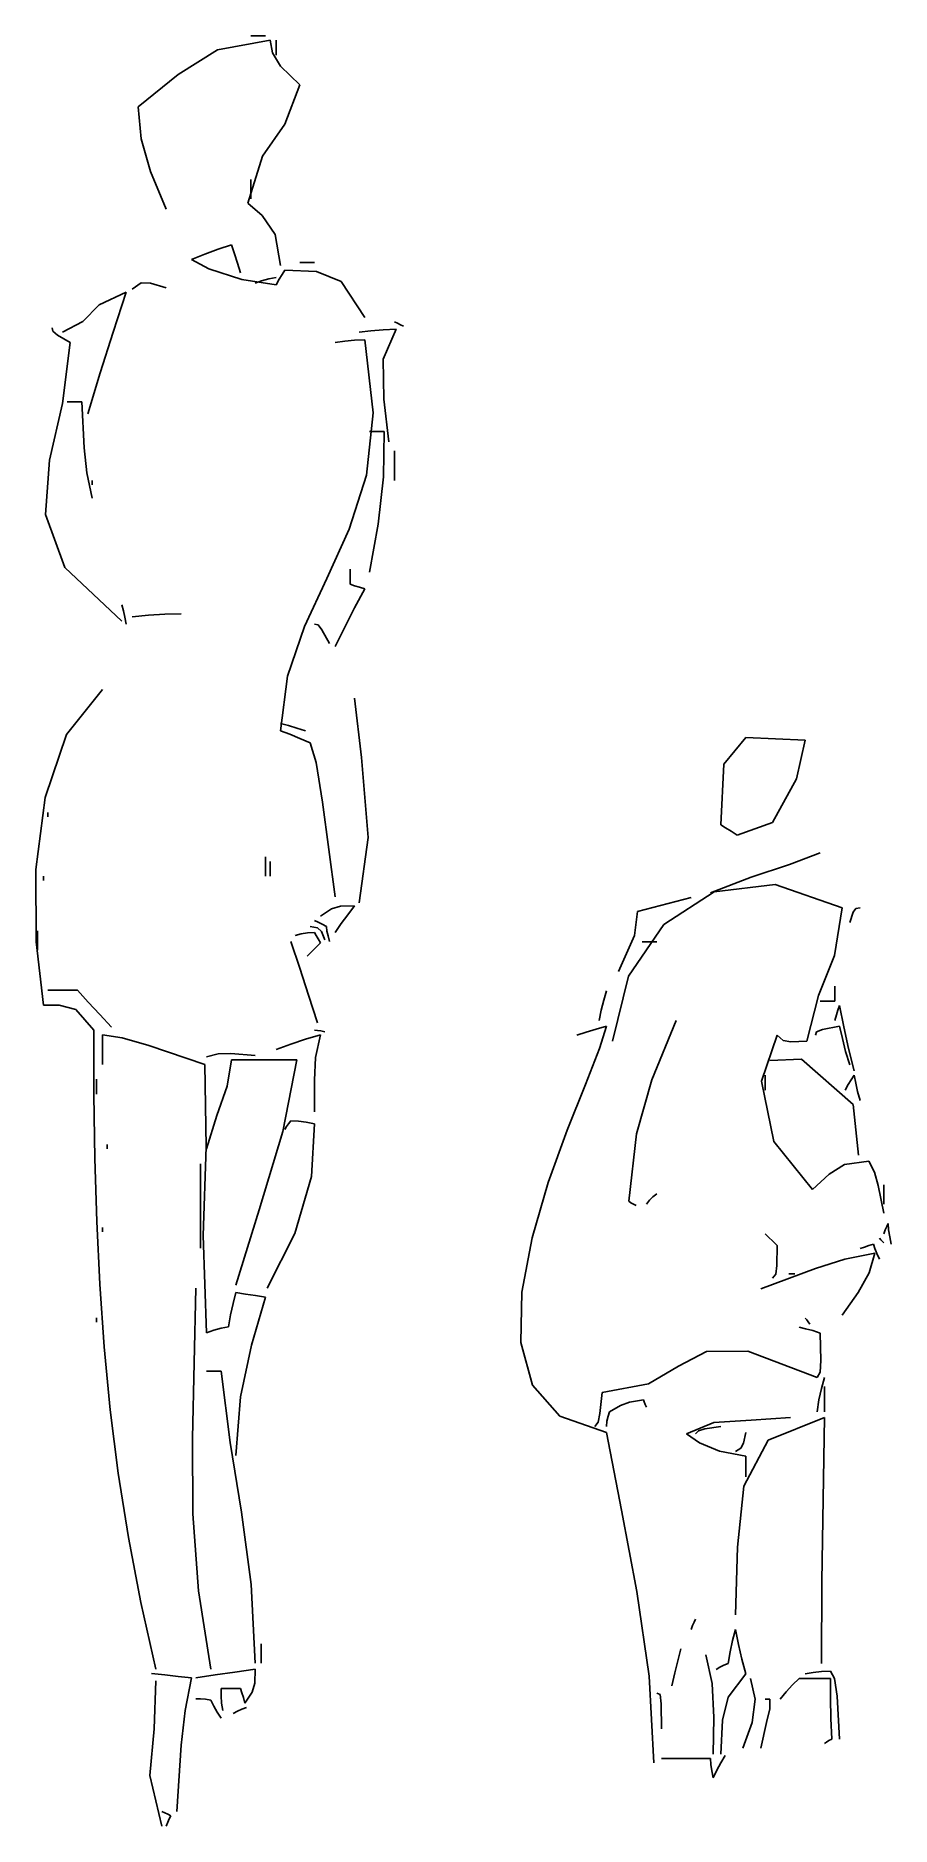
# Model space of a CAD drawing. Extents: x 8.79 to 9.65, y -0.02 to 1.77.
import ezdxf

# ---------------------------------------------------------------- set-up
doc = ezdxf.new("R2010")
doc.units = 0
doc.header["$LTSCALE"] = 0.000394
doc.layers.get('0').update_dxf_attribs({"linetype": 'CONTINUOUS'})

msp = doc.modelspace()

# ---------------------------------------------------------------- linework, layer by layer
for p, q in [((8.9753, 1.7584), (8.9358, 1.7338)), ((9.0281, 1.7681), (8.9753, 1.7584)), ((9.0088, 1.7726), (9.0133, 1.7726)), ((9.0133, 1.7726), (9.0181, 1.7726)), ((9.0181, 1.7726), (9.0236, 1.7726)), ((9.0305, 1.7556), (9.0281, 1.7681)), ((9.034, 1.7636), (9.034, 1.7681)), ((9.034, 1.7588), (9.034, 1.7636)), ((9.034, 1.7533), (9.034, 1.7588)), ((9.0385, 1.7421), (9.0305, 1.7556)), ((9.0578, 1.7236), (9.0385, 1.7421)), ((8.9358, 1.7338), (8.8959, 1.7013)), ((9.043, 1.6842), (9.0578, 1.7236)), ((8.8959, 1.7013), (8.8989, 1.6695)), ((8.8989, 1.6695), (8.9082, 1.6366)), ((9.0206, 1.6521), (9.043, 1.6842)), ((9.0058, 1.6048), (9.0206, 1.6521)), ((8.9082, 1.6366), (8.9241, 1.5988)), ((9.0088, 1.6225), (9.0088, 1.6285)), ((9.0088, 1.6162), (9.0088, 1.6225)), ((9.0088, 1.6092), (9.0088, 1.6162)), ((9.0202, 1.5926), (9.0058, 1.6048)), ((9.033, 1.5734), (9.0202, 1.5926)), ((8.9761, 1.5587), (8.9895, 1.5632)), ((8.9895, 1.5632), (8.9924, 1.5542)), ((9.0385, 1.5424), (9.033, 1.5734)), ((8.9494, 1.5483), (8.9627, 1.5538)), ((8.9667, 1.5392), (8.9494, 1.5483)), ((8.9627, 1.5538), (8.9761, 1.5587)), ((8.9924, 1.5542), (8.9954, 1.5449)), ((8.9954, 1.5449), (8.9984, 1.535)), ((9.0578, 1.5454), (9.0623, 1.5454)), ((9.0623, 1.5454), (9.0671, 1.5454)), ((9.0671, 1.5454), (9.0726, 1.5454)), ((8.89, 1.5186), (8.8988, 1.525)), ((8.8988, 1.525), (8.9083, 1.5247)), ((8.9999, 1.5283), (8.9667, 1.5392)), ((9.034, 1.5231), (8.9999, 1.5283)), ((9.0132, 1.5246), (9.0196, 1.5271)), ((9.0196, 1.5271), (9.0267, 1.529)), ((9.0267, 1.529), (9.034, 1.5305)), ((9.037, 1.5286), (9.034, 1.5231)), ((9.04, 1.5334), (9.037, 1.5286)), ((9.0429, 1.5379), (9.04, 1.5334)), ((9.0746, 1.5365), (9.0429, 1.5379)), ((9.0994, 1.5265), (9.0746, 1.5365)), ((9.1231, 1.4904), (9.0994, 1.5265)), ((8.884, 1.5157), (8.8569, 1.503)), ((8.8707, 1.4755), (8.884, 1.5157)), ((8.9083, 1.5247), (8.9241, 1.5201)), ((8.8569, 1.503), (8.8404, 1.4863)), ((8.8104, 1.4765), (8.8098, 1.48)), ((8.8151, 1.4727), (8.8104, 1.4765)), ((8.8276, 1.4652), (8.8151, 1.4727)), ((8.8404, 1.4863), (8.8202, 1.4756)), ((8.8577, 1.435), (8.8707, 1.4755)), ((9.1291, 1.477), (9.1172, 1.4756)), ((9.1414, 1.4781), (9.1291, 1.477)), ((9.1543, 1.4785), (9.1414, 1.4781)), ((9.1415, 1.4486), (9.1543, 1.4785)), ((9.1558, 1.4845), (9.1528, 1.486)), ((9.1588, 1.483), (9.1558, 1.4845)), ((9.1617, 1.4815), (9.1588, 1.483)), ((8.82, 1.4043), (8.8276, 1.4652)), ((9.1028, 1.4666), (9.0934, 1.4652)), ((9.1128, 1.4677), (9.1028, 1.4666)), ((9.1231, 1.4681), (9.1128, 1.4677)), ((9.1315, 1.3947), (9.1231, 1.4681)), ((9.1419, 1.4085), (9.1415, 1.4486)), ((8.8454, 1.3939), (8.8577, 1.435)), ((8.807, 1.3474), (8.82, 1.4043)), ((8.8291, 1.4058), (8.8246, 1.4058)), ((8.834, 1.4058), (8.8291, 1.4058)), ((8.8395, 1.4058), (8.834, 1.4058)), ((8.8418, 1.3596), (8.8395, 1.4058)), ((9.1469, 1.3657), (9.1419, 1.4085)), ((9.1245, 1.3325), (9.1315, 1.3947)), ((9.1321, 1.3761), (9.1276, 1.3761)), ((9.1369, 1.3761), (9.1321, 1.3761)), ((9.1424, 1.3761), (9.1369, 1.3761)), ((9.1416, 1.3306), (9.1424, 1.3761)), ((8.8029, 1.293), (8.807, 1.3474)), ((8.8445, 1.3346), (8.8418, 1.3596)), ((9.1528, 1.3474), (9.1528, 1.3568)), ((9.1528, 1.3374), (9.1528, 1.3474)), ((8.8499, 1.3092), (8.8445, 1.3346)), ((9.1073, 1.2783), (9.1245, 1.3325)), ((9.1364, 1.2834), (9.1416, 1.3306)), ((9.1528, 1.3271), (9.1528, 1.3374)), ((8.8499, 1.3256), (8.8499, 1.3271)), ((8.8499, 1.3241), (8.8499, 1.3256)), ((8.8499, 1.3226), (8.8499, 1.3241)), ((8.8223, 1.2397), (8.8029, 1.293)), ((9.0849, 1.2288), (9.1073, 1.2783)), ((9.1276, 1.235), (9.1364, 1.2834)), ((8.8796, 1.186), (8.8223, 1.2397)), ((9.1083, 1.2334), (9.1083, 1.238)), ((9.0625, 1.1808), (9.0849, 1.2288)), ((9.1083, 1.2286), (9.1083, 1.2334)), ((9.1083, 1.2231), (9.1083, 1.2286)), ((9.1128, 1.2216), (9.1083, 1.2231)), ((9.1176, 1.2201), (9.1128, 1.2216)), ((9.1231, 1.2186), (9.1176, 1.2201)), ((8.8811, 1.1963), (8.8796, 1.2023)), ((9.1128, 1.1993), (9.1231, 1.2186)), ((8.8826, 1.19), (8.8811, 1.1963)), ((8.884, 1.183), (8.8826, 1.19)), ((8.89, 1.1904), (8.9063, 1.1919)), ((8.9063, 1.1919), (8.9226, 1.193)), ((8.9226, 1.193), (8.939, 1.1934)), ((9.1028, 1.18), (9.1128, 1.1993)), ((9.0454, 1.131), (9.0625, 1.1808)), ((9.0762, 1.1823), (9.0726, 1.183)), ((9.08, 1.1773), (9.0762, 1.1823)), ((9.0875, 1.1637), (9.08, 1.1773)), ((9.0934, 1.1607), (9.1028, 1.18)), ((9.0385, 1.0761), (9.0454, 1.131)), ((8.824, 1.0726), (8.8603, 1.1177)), ((9.1195, 1.0493), (9.1127, 1.1088)), ((9.0464, 1.0816), (9.0385, 1.0835)), ((9.0549, 1.079), (9.0464, 1.0816)), ((9.0637, 1.0761), (9.0549, 1.079)), ((8.8026, 1.0095), (8.824, 1.0726)), ((9.0478, 1.0727), (9.0385, 1.0761)), ((9.0578, 1.0686), (9.0478, 1.0727)), ((9.0682, 1.0642), (9.0578, 1.0686)), ((9.0741, 1.0446), (9.0682, 1.0642)), ((9.4827, 1.0426), (9.5046, 1.0695)), ((9.5046, 1.0695), (9.5642, 1.0667)), ((9.5642, 1.0667), (9.5554, 1.0282)), ((9.0806, 1.0046), (9.0741, 1.0446)), ((9.1263, 0.9692), (9.1195, 1.0493)), ((9.4796, 0.982), (9.4827, 1.0426)), ((9.5554, 1.0282), (9.5314, 0.9844)), ((8.7933, 0.9373), (8.8026, 1.0095)), ((8.8053, 0.9929), (8.8053, 0.9944)), ((8.8053, 0.9914), (8.8053, 0.9929)), ((8.8053, 0.9899), (8.8053, 0.9914)), ((9.0934, 0.9098), (9.0806, 1.0046)), ((9.1172, 0.9038), (9.1263, 0.9692)), ((9.4845, 0.979), (9.4796, 0.982)), ((9.49, 0.9757), (9.4845, 0.979)), ((9.4959, 0.9716), (9.49, 0.9757)), ((9.5314, 0.9844), (9.4959, 0.9716)), ((9.5483, 0.9421), (9.5791, 0.9538)), ((8.7936, 0.8649), (8.7933, 0.9373)), ((9.0236, 0.9439), (9.0236, 0.9498)), ((9.0236, 0.9375), (9.0236, 0.9439)), ((9.0236, 0.9305), (9.0236, 0.9375)), ((9.0281, 0.9409), (9.0281, 0.9454)), ((9.0281, 0.936), (9.0281, 0.9409)), ((9.0281, 0.9305), (9.0281, 0.936)), ((9.5099, 0.9294), (9.5483, 0.9421)), ((8.8009, 0.9291), (8.8009, 0.9305)), ((8.8009, 0.9276), (8.8009, 0.9291)), ((8.8009, 0.9261), (8.8009, 0.9276)), ((9.4692, 0.9137), (9.5099, 0.9294)), ((9.5342, 0.9223), (9.473, 0.9147)), ((9.6013, 0.8989), (9.5342, 0.9223)), ((9.0897, 0.8978), (9.0786, 0.8904)), ((9.0986, 0.9005), (9.0897, 0.8978)), ((9.1127, 0.9008), (9.0986, 0.9005)), ((9.1058, 0.8919), (9.1127, 0.9008)), ((9.3963, 0.895), (9.4499, 0.9093)), ((9.473, 0.9147), (9.4224, 0.882)), ((9.5934, 0.851), (9.6013, 0.8989)), ((9.6121, 0.8945), (9.6148, 0.8983)), ((9.6148, 0.8983), (9.6192, 0.8989)), ((9.0757, 0.8786), (9.0682, 0.88)), ((9.0761, 0.8844), (9.0726, 0.886)), ((9.0801, 0.8826), (9.0761, 0.8844)), ((9.0845, 0.88), (9.0801, 0.8826)), ((9.085, 0.8755), (9.0845, 0.88)), ((9.0934, 0.8741), (9.0994, 0.883)), ((9.0994, 0.883), (9.1058, 0.8919)), ((9.4224, 0.882), (9.387, 0.8302)), ((9.393, 0.8711), (9.3963, 0.895)), ((9.6088, 0.884), (9.6121, 0.8945)), ((8.8009, 0.8013), (8.7936, 0.8649)), ((8.7949, 0.8696), (8.7949, 0.8756)), ((8.7949, 0.8633), (8.7949, 0.8696)), ((8.7949, 0.8563), (8.7949, 0.8633)), ((9.0578, 0.8384), (9.0489, 0.8652)), ((9.0593, 0.8726), (9.0533, 0.8711)), ((9.0657, 0.8737), (9.0593, 0.8726)), ((9.0726, 0.8741), (9.0657, 0.8737)), ((9.0742, 0.8711), (9.0726, 0.8741)), ((9.0741, 0.8593), (9.0786, 0.8637)), ((9.0761, 0.8677), (9.0742, 0.8711)), ((9.0795, 0.8751), (9.0757, 0.8786)), ((9.0786, 0.8637), (9.0761, 0.8677)), ((9.083, 0.8667), (9.0795, 0.8751)), ((9.0861, 0.8707), (9.085, 0.8755)), ((9.0875, 0.8652), (9.0861, 0.8707)), ((9.3771, 0.835), (9.393, 0.8711)), ((9.4008, 0.8647), (9.4054, 0.8647)), ((9.4054, 0.8647), (9.4102, 0.8647)), ((9.4102, 0.8647), (9.4157, 0.8647)), ((9.0652, 0.8503), (9.0697, 0.8548)), ((9.0697, 0.8548), (9.0741, 0.8593)), ((9.5776, 0.8111), (9.5934, 0.851)), ((9.0667, 0.8113), (9.0578, 0.8384)), ((9.387, 0.8302), (9.3711, 0.7652)), ((8.8147, 0.8162), (8.8053, 0.8162)), ((8.8247, 0.8162), (8.8147, 0.8162)), ((8.835, 0.8162), (8.8247, 0.8162)), ((8.8459, 0.8043), (8.835, 0.8162)), ((9.0756, 0.7835), (9.0667, 0.8113)), ((9.3623, 0.8064), (9.3652, 0.8157)), ((9.5657, 0.7652), (9.5776, 0.8111)), ((9.5939, 0.8157), (9.5939, 0.8202)), ((9.5939, 0.8108), (9.5939, 0.8157)), ((9.5939, 0.8053), (9.5939, 0.8108)), ((8.8169, 0.8014), (8.8009, 0.8013)), ((8.8333, 0.7968), (8.8169, 0.8014)), ((8.8514, 0.7761), (8.8333, 0.7968)), ((8.8574, 0.792), (8.8459, 0.8043)), ((8.8692, 0.7791), (8.8574, 0.792)), ((9.3578, 0.786), (9.3597, 0.7964)), ((9.3597, 0.7964), (9.3623, 0.8064)), ((9.5791, 0.8053), (9.5836, 0.8053)), ((9.5836, 0.8053), (9.5884, 0.8053)), ((9.5884, 0.8053), (9.5939, 0.8053)), ((9.5954, 0.7915), (9.5939, 0.786)), ((9.5969, 0.7964), (9.5954, 0.7915)), ((9.5984, 0.8009), (9.5969, 0.7964)), ((9.6029, 0.7796), (9.5984, 0.8009)), ((8.8516, 0.7115), (8.8514, 0.7761)), ((8.8603, 0.7716), (8.8603, 0.7623)), ((8.8799, 0.7686), (8.8603, 0.7716)), ((9.0786, 0.7716), (9.0637, 0.7671)), ((9.0757, 0.776), (9.0726, 0.7761)), ((9.0737, 0.749), (9.0786, 0.7716)), ((9.079, 0.7757), (9.0757, 0.776)), ((9.083, 0.7746), (9.079, 0.7757)), ((9.3449, 0.7741), (9.3355, 0.7712)), ((9.3549, 0.7771), (9.3449, 0.7741)), ((9.3652, 0.7801), (9.3549, 0.7771)), ((9.3582, 0.7578), (9.3652, 0.7801)), ((9.4105, 0.7265), (9.435, 0.786)), ((9.5755, 0.7745), (9.5746, 0.7712)), ((9.5816, 0.7768), (9.5755, 0.7745)), ((9.5984, 0.7801), (9.5816, 0.7768)), ((9.6014, 0.7678), (9.5984, 0.7801)), ((9.6077, 0.7577), (9.6029, 0.7796)), ((8.8603, 0.7623), (8.8603, 0.7523)), ((8.9065, 0.7609), (8.8799, 0.7686)), ((8.9627, 0.7419), (8.9065, 0.7609)), ((9.0489, 0.7623), (9.034, 0.7568)), ((9.0637, 0.7671), (9.0489, 0.7623)), ((9.344, 0.7219), (9.3582, 0.7578)), ((9.5205, 0.7252), (9.536, 0.7712)), ((9.536, 0.7712), (9.542, 0.766)), ((9.542, 0.766), (9.5497, 0.7645)), ((9.5497, 0.7645), (9.5657, 0.7652)), ((9.6047, 0.7548), (9.6014, 0.7678)), ((9.6088, 0.7415), (9.6047, 0.7548)), ((9.6132, 0.7355), (9.6077, 0.7577)), ((8.8603, 0.7523), (8.8603, 0.7419)), ((8.9641, 0.6594), (8.9627, 0.7419)), ((8.9642, 0.7494), (8.9759, 0.7524)), ((8.9759, 0.7524), (8.9887, 0.7528)), ((8.9895, 0.7464), (8.9849, 0.72)), ((8.9887, 0.7528), (9.0132, 0.7508)), ((9.0107, 0.7464), (8.9895, 0.7464)), ((9.0326, 0.7464), (9.0107, 0.7464)), ((9.0548, 0.7464), (9.0326, 0.7464)), ((9.0407, 0.6747), (9.0548, 0.7464)), ((9.0725, 0.726), (9.0737, 0.749)), ((9.5606, 0.7473), (9.5286, 0.7459)), ((9.6124, 0.7019), (9.5606, 0.7473)), ((8.8543, 0.7226), (8.8543, 0.7271)), ((8.8543, 0.7177), (8.8543, 0.7226)), ((8.8543, 0.7122), (8.8543, 0.7177)), ((8.9849, 0.72), (8.9747, 0.6906)), ((9.0726, 0.6944), (9.0725, 0.726)), ((9.3257, 0.676), (9.344, 0.7219)), ((9.3952, 0.6723), (9.4105, 0.7265)), ((9.5327, 0.6647), (9.5205, 0.7252)), ((9.5241, 0.7266), (9.5241, 0.7311)), ((9.5241, 0.7217), (9.5241, 0.7266)), ((9.5241, 0.7162), (9.5241, 0.7217)), ((9.6073, 0.7217), (9.6043, 0.7162)), ((9.6102, 0.7266), (9.6073, 0.7217)), ((9.6132, 0.7311), (9.6102, 0.7266)), ((9.6148, 0.7232), (9.6132, 0.7311)), ((9.6166, 0.7147), (9.6148, 0.7232)), ((8.8526, 0.6478), (8.8516, 0.7115)), ((9.6177, 0.6509), (9.6124, 0.7019)), ((9.6192, 0.7058), (9.6166, 0.7147)), ((8.9747, 0.6906), (8.9642, 0.6573)), ((9.0464, 0.6825), (9.0445, 0.6796)), ((9.0489, 0.6855), (9.0464, 0.6825)), ((9.0564, 0.6851), (9.0489, 0.6855)), ((9.0642, 0.684), (9.0564, 0.6851)), ((9.0726, 0.6825), (9.0642, 0.684)), ((9.0696, 0.6296), (9.0726, 0.6825)), ((9.017, 0.5963), (9.0407, 0.6747)), ((9.0445, 0.6796), (9.0429, 0.6766)), ((9.3068, 0.6236), (9.3257, 0.676)), ((9.3875, 0.6048), (9.3952, 0.6723)), ((9.5716, 0.6167), (9.5327, 0.6647)), ((8.8545, 0.5846), (8.8526, 0.6478)), ((8.8647, 0.6603), (8.8647, 0.6617)), ((8.8647, 0.6588), (8.8647, 0.6603)), ((8.8647, 0.6573), (8.8647, 0.6588)), ((8.9609, 0.5705), (8.9641, 0.6594)), ((8.9583, 0.6142), (8.9583, 0.6424)), ((9.053, 0.5726), (9.0696, 0.6296)), ((9.5882, 0.6319), (9.5716, 0.6167)), ((9.6035, 0.6416), (9.5882, 0.6319)), ((9.6281, 0.6449), (9.6035, 0.6416)), ((9.6336, 0.6341), (9.6281, 0.6449)), ((9.6374, 0.6206), (9.6336, 0.6341)), ((8.9583, 0.586), (8.9583, 0.6142)), ((9.2906, 0.5683), (9.3068, 0.6236)), ((9.4117, 0.6092), (9.4157, 0.6123)), ((9.6429, 0.593), (9.6374, 0.6206)), ((9.6429, 0.6152), (9.6429, 0.6212)), ((9.6429, 0.6088), (9.6429, 0.6152)), ((8.9939, 0.5207), (9.017, 0.5963)), ((9.3894, 0.6033), (9.3875, 0.6048)), ((9.392, 0.6019), (9.3894, 0.6033)), ((9.3949, 0.6004), (9.392, 0.6019)), ((9.4053, 0.6019), (9.4083, 0.6059)), ((9.4083, 0.6059), (9.4117, 0.6092)), ((9.6429, 0.6019), (9.6429, 0.6088)), ((8.8575, 0.5217), (8.8545, 0.5846)), ((8.8603, 0.5771), (8.8603, 0.5786)), ((8.8603, 0.5756), (8.8603, 0.5771)), ((8.8603, 0.5741), (8.8603, 0.5756)), ((8.9583, 0.5578), (8.9583, 0.586)), ((9.6444, 0.5762), (9.6429, 0.5722)), ((9.6459, 0.5795), (9.6444, 0.5762)), ((9.6474, 0.5826), (9.6459, 0.5795)), ((9.6478, 0.5762), (9.6474, 0.5826)), ((9.6489, 0.5691), (9.6478, 0.5762)), ((8.9642, 0.4731), (8.9609, 0.5705)), ((9.0251, 0.5177), (9.053, 0.5726)), ((9.2803, 0.5136), (9.2906, 0.5683)), ((9.5275, 0.5687), (9.5241, 0.5722)), ((9.5316, 0.5647), (9.5275, 0.5687)), ((9.536, 0.5603), (9.5316, 0.5647)), ((9.5358, 0.5403), (9.536, 0.5603)), ((9.6236, 0.5588), (9.6192, 0.5573)), ((9.6281, 0.5603), (9.6236, 0.5588)), ((9.6325, 0.5618), (9.6281, 0.5603)), ((9.6341, 0.5573), (9.6325, 0.5618)), ((9.6359, 0.5524), (9.6341, 0.5573)), ((9.6399, 0.5662), (9.6385, 0.5677)), ((9.6414, 0.5647), (9.6399, 0.5662)), ((9.6429, 0.5632), (9.6414, 0.5647)), ((9.6503, 0.5618), (9.6489, 0.5691)), ((9.5347, 0.5318), (9.5358, 0.5403)), ((9.604, 0.5466), (9.5744, 0.5373)), ((9.634, 0.5529), (9.604, 0.5466)), ((9.6282, 0.5331), (9.634, 0.5529)), ((9.6385, 0.5469), (9.6359, 0.5524)), ((8.8619, 0.4588), (8.8575, 0.5217)), ((9.5744, 0.5373), (9.5197, 0.5172)), ((9.5315, 0.5276), (9.5347, 0.5318)), ((9.5479, 0.5321), (9.5494, 0.5321)), ((9.5494, 0.5321), (9.5513, 0.5321)), ((9.5513, 0.5321), (9.5538, 0.5321)), ((9.6171, 0.5132), (9.6282, 0.5331)), ((8.9521, 0.4428), (8.9538, 0.5177)), ((8.991, 0.5024), (8.9884, 0.4909)), ((8.9939, 0.5132), (8.991, 0.5024)), ((9.0033, 0.5117), (8.9939, 0.5132)), ((9.0133, 0.5103), (9.0033, 0.5117)), ((9.0093, 0.4606), (9.0236, 0.5088)), ((9.0236, 0.5088), (9.0133, 0.5103)), ((9.2793, 0.4632), (9.2803, 0.5136)), ((9.6013, 0.4905), (9.6171, 0.5132)), ((8.8543, 0.4865), (8.8543, 0.488)), ((8.8543, 0.485), (8.8543, 0.4865)), ((8.8543, 0.4835), (8.8543, 0.485)), ((8.9884, 0.4909), (8.9865, 0.4791)), ((9.5657, 0.486), (9.5642, 0.4875)), ((9.5672, 0.4841), (9.5657, 0.486)), ((8.9717, 0.4757), (8.9642, 0.4731)), ((8.9791, 0.4775), (8.9717, 0.4757)), ((8.9865, 0.4791), (8.9791, 0.4775)), ((9.5646, 0.4771), (9.5583, 0.4786)), ((9.5717, 0.4752), (9.5646, 0.4771)), ((9.5687, 0.4816), (9.5672, 0.4841)), ((9.5791, 0.4727), (9.5717, 0.4752)), ((9.5799, 0.4453), (9.5791, 0.4727)), ((8.868, 0.3958), (8.8619, 0.4588)), ((8.9983, 0.4089), (9.0093, 0.4606)), ((9.2909, 0.4206), (9.2793, 0.4632)), ((9.4372, 0.4394), (9.4654, 0.4543)), ((9.4654, 0.4543), (9.5068, 0.4545)), ((9.5068, 0.4545), (9.5761, 0.4281)), ((8.9503, 0.3675), (8.9521, 0.4428)), ((8.9687, 0.4345), (8.9642, 0.4345)), ((8.9736, 0.4345), (8.9687, 0.4345)), ((8.9791, 0.4345), (8.9736, 0.4345)), ((8.9882, 0.3631), (8.9791, 0.4345)), ((9.4072, 0.4218), (9.4372, 0.4394)), ((9.5761, 0.4281), (9.5792, 0.4337)), ((9.5792, 0.4337), (9.5799, 0.4453)), ((9.3185, 0.3894), (9.2909, 0.4206)), ((9.3585, 0.3922), (9.3608, 0.4133)), ((9.3608, 0.4133), (9.4072, 0.4218)), ((9.578, 0.4058), (9.5806, 0.4173)), ((9.5806, 0.4173), (9.5835, 0.4281)), ((9.5835, 0.4113), (9.5835, 0.4192)), ((8.876, 0.3322), (8.868, 0.3958)), ((8.9939, 0.3499), (8.9983, 0.4089)), ((9.3682, 0.3939), (9.3793, 0.4003)), ((9.3793, 0.4003), (9.3882, 0.4034)), ((9.3882, 0.4034), (9.4023, 0.4058)), ((9.4023, 0.4058), (9.4028, 0.4039)), ((9.4028, 0.4039), (9.4039, 0.4013)), ((9.4039, 0.4013), (9.4053, 0.3984)), ((9.5761, 0.3939), (9.578, 0.4058)), ((9.5835, 0.4028), (9.5835, 0.4113)), ((9.5835, 0.3939), (9.5835, 0.4028)), ((9.3652, 0.3732), (9.3185, 0.3894)), ((9.3533, 0.3791), (9.3566, 0.3833)), ((9.3566, 0.3833), (9.3585, 0.3922)), ((9.3652, 0.3791), (9.3656, 0.3846)), ((9.3656, 0.3846), (9.3667, 0.3894)), ((9.3667, 0.3894), (9.3682, 0.3939)), ((9.4454, 0.3717), (9.4727, 0.3832)), ((9.4572, 0.3749), (9.4638, 0.3768)), ((9.4638, 0.3768), (9.4796, 0.3791)), ((9.4727, 0.3832), (9.5102, 0.3854)), ((9.5102, 0.3854), (9.5494, 0.388)), ((9.5835, 0.388), (9.5272, 0.3655)), ((9.5821, 0.3063), (9.5835, 0.388)), ((8.9508, 0.2915), (8.9503, 0.3675)), ((8.9995, 0.2933), (8.9882, 0.3631)), ((9.3801, 0.2953), (9.3652, 0.3732)), ((9.4582, 0.3626), (9.4454, 0.3717)), ((9.4543, 0.3717), (9.4572, 0.3749)), ((9.4782, 0.3545), (9.4582, 0.3626)), ((9.4997, 0.3575), (9.5024, 0.3625)), ((9.5024, 0.3625), (9.5048, 0.3732)), ((9.5272, 0.3655), (9.5028, 0.3193)), ((9.5048, 0.3494), (9.4782, 0.3545)), ((9.4944, 0.3539), (9.4997, 0.3575)), ((9.5048, 0.343), (9.5048, 0.3494)), ((9.5048, 0.336), (9.5048, 0.343)), ((8.8862, 0.2679), (8.876, 0.3322)), ((9.5048, 0.3286), (9.5048, 0.336)), ((9.5028, 0.3193), (9.4964, 0.2581)), ((9.581, 0.2242), (9.5821, 0.3063)), ((8.9562, 0.2145), (8.9508, 0.2915)), ((9.0092, 0.2209), (8.9995, 0.2933)), ((9.3956, 0.2137), (9.3801, 0.2953)), ((8.8986, 0.2026), (8.8862, 0.2679)), ((9.4964, 0.2581), (9.4944, 0.1905)), ((9.0132, 0.142), (9.0092, 0.2209)), ((9.5805, 0.1415), (9.581, 0.2242)), ((8.9137, 0.136), (8.8986, 0.2026)), ((8.9687, 0.136), (8.9562, 0.2145)), ((9.4078, 0.129), (9.3956, 0.2137)), ((9.4499, 0.1756), (9.4513, 0.1797)), ((9.4513, 0.1797), (9.4528, 0.183)), ((9.4528, 0.183), (9.4543, 0.186)), ((9.4915, 0.1648), (9.4889, 0.1533)), ((9.4944, 0.1756), (9.4915, 0.1648)), ((9.4974, 0.1608), (9.4944, 0.1756)), ((9.0192, 0.1553), (9.0192, 0.1613)), ((9.0192, 0.1489), (9.0192, 0.1553)), ((9.0192, 0.142), (9.0192, 0.1489)), ((9.4335, 0.1321), (9.4365, 0.1444)), ((9.4365, 0.1444), (9.4395, 0.1563)), ((9.4709, 0.1216), (9.4647, 0.1504)), ((9.4889, 0.1533), (9.487, 0.1415)), ((9.5008, 0.1459), (9.4974, 0.1608)), ((9.5048, 0.1311), (9.5008, 0.1459)), ((8.9226, 0.1301), (8.9093, 0.1316)), ((8.936, 0.1286), (8.9226, 0.1301)), ((8.9494, 0.1271), (8.936, 0.1286)), ((8.9429, 0.0944), (8.9494, 0.1271)), ((8.9732, 0.1301), (8.9538, 0.1271)), ((8.9929, 0.133), (8.9732, 0.1301)), ((9.0132, 0.136), (8.9929, 0.133)), ((9.0129, 0.1219), (9.0132, 0.136)), ((9.4127, 0.042), (9.4078, 0.129)), ((9.4305, 0.1192), (9.4335, 0.1321)), ((9.4785, 0.1381), (9.4751, 0.1355)), ((9.4826, 0.1399), (9.4785, 0.1381)), ((9.487, 0.1415), (9.4826, 0.1399)), ((9.487, 0.108), (9.5048, 0.1311)), ((9.5139, 0.1059), (9.5093, 0.1266)), ((9.5583, 0.1266), (9.5513, 0.1203)), ((9.5687, 0.1266), (9.5583, 0.1266)), ((9.5721, 0.1325), (9.5642, 0.1311)), ((9.5791, 0.1266), (9.5687, 0.1266)), ((9.5806, 0.1336), (9.5721, 0.1325)), ((9.5895, 0.1266), (9.5791, 0.1266)), ((9.5895, 0.1341), (9.5806, 0.1336)), ((9.5937, 0.1266), (9.5895, 0.1341)), ((9.5895, 0.1069), (9.5895, 0.1266)), ((9.5961, 0.1089), (9.5937, 0.1266)), ((8.912, 0.0762), (8.9137, 0.1241)), ((8.9791, 0.1167), (8.9851, 0.1167)), ((8.9791, 0.1093), (8.9791, 0.1167)), ((8.9795, 0.1019), (8.9791, 0.1093)), ((8.9851, 0.1167), (8.9914, 0.1167)), ((8.9914, 0.1167), (8.9984, 0.1167)), ((8.9984, 0.1167), (8.9999, 0.1122)), ((8.9999, 0.1122), (9.0014, 0.1074)), ((9.0028, 0.1019), (9.0102, 0.113)), ((9.0102, 0.113), (9.0129, 0.1219)), ((9.4188, 0.1105), (9.4157, 0.1118)), ((9.42, 0.1012), (9.4188, 0.1105)), ((9.4728, 0.0876), (9.4709, 0.1216)), ((9.4815, 0.0849), (9.487, 0.108)), ((9.545, 0.1132), (9.539, 0.1058)), ((9.5513, 0.1203), (9.545, 0.1132)), ((9.5984, 0.0657), (9.5961, 0.1089)), ((8.939, 0.0598), (8.9429, 0.0944)), ((8.9583, 0.1063), (8.9538, 0.1063)), ((8.9632, 0.1059), (8.9583, 0.1063)), ((8.9687, 0.1048), (8.9632, 0.1059)), ((8.9717, 0.0989), (8.9687, 0.1048)), ((8.9751, 0.093), (8.9717, 0.0989)), ((8.9791, 0.087), (8.9751, 0.093)), ((8.9806, 0.0944), (8.9795, 0.1019)), ((8.991, 0.0915), (8.9954, 0.094)), ((8.9954, 0.094), (8.9999, 0.0959)), ((8.9999, 0.0959), (9.0043, 0.0974)), ((9.0014, 0.1074), (9.0028, 0.1019)), ((9.4202, 0.0761), (9.42, 0.1012)), ((9.511, 0.0825), (9.5139, 0.1059)), ((9.5256, 0.1058), (9.5241, 0.1058)), ((9.5253, 0.0824), (9.5289, 0.0961)), ((9.5271, 0.1058), (9.5256, 0.1058)), ((9.5286, 0.1058), (9.5271, 0.1058)), ((9.5289, 0.0961), (9.5286, 0.1058)), ((9.5899, 0.0865), (9.5895, 0.1069)), ((8.9076, 0.0295), (8.912, 0.0762)), ((9.4721, 0.0509), (9.4728, 0.0876)), ((9.4796, 0.0509), (9.4815, 0.0849)), ((9.5018, 0.0568), (9.511, 0.0825)), ((9.5197, 0.0568), (9.5253, 0.0824)), ((9.5909, 0.0657), (9.5899, 0.0865)), ((8.9345, -0.0066), (8.939, 0.0598)), ((9.5835, 0.0613), (9.5854, 0.0628)), ((9.5854, 0.0628), (9.588, 0.0643)), ((9.588, 0.0643), (9.5909, 0.0657)), ((9.4365, 0.0464), (9.4202, 0.0464)), ((9.4528, 0.0464), (9.4365, 0.0464)), ((9.4692, 0.0464), (9.4528, 0.0464)), ((9.4696, 0.0404), (9.4692, 0.0464)), ((9.4707, 0.0341), (9.4696, 0.0404)), ((9.4796, 0.042), (9.4755, 0.0346)), ((9.484, 0.0494), (9.4796, 0.042)), ((8.9197, -0.0214), (8.9076, 0.0295)), ((9.4721, 0.0271), (9.4707, 0.0341)), ((9.4755, 0.0346), (9.4721, 0.0271)), ((8.9226, -0.008), (8.9197, -0.0066)), ((8.9256, -0.0095), (8.9226, -0.008)), ((8.9241, -0.0214), (8.9256, -0.0174)), ((8.9286, -0.011), (8.9256, -0.0095)), ((8.9256, -0.0174), (8.9271, -0.014)), ((8.9271, -0.014), (8.9286, -0.011))]:
    msp.add_line(p, q)

doc.saveas('drawing.dxf')
